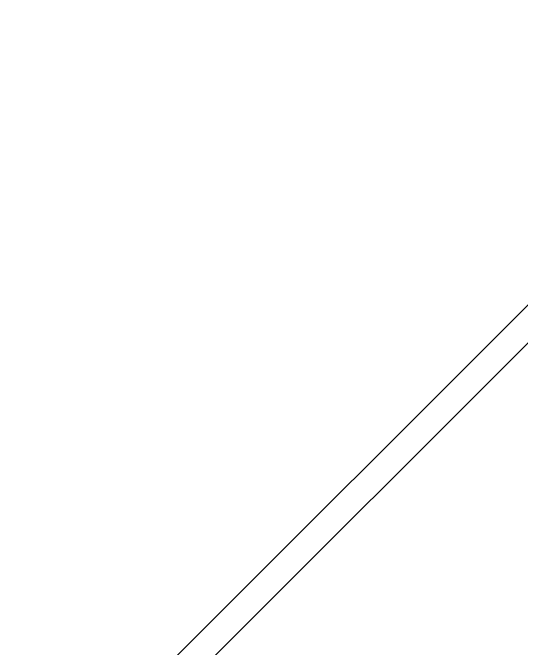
# Model space of a CAD drawing. Header units: inches. Extents: x -233729 to 737493, y -275239 to 196021.
# Drawn here: x 477594.5 to 477783, y 15717.9 to 15953.8 of the extents above; entities that cross this region are included whole.
import ezdxf

# ---------------------------------------------------------------- set-up
doc = ezdxf.new("R2010")
doc.units = ezdxf.units.IN
doc.header["$MEASUREMENT"] = 0
doc.layers.add('P_AX', color=7, linetype='Continuous')

# ---------------------------------------------------------------- blocks, each defined once
blk = doc.blocks.new('A$C48CB4C16')
at = {"layer": 'P_AX', "color": 6, "linetype": 'ByBlock', "lineweight": -2}
for p, q in [((4489.280940174242, 5301.317387177261, 710.6645883361932), (4276.760041648987, 5088.796488652124, 710.6645883361932)), ((4496.352007986163, 5294.24631936534, 710.6645883361932), (4283.831109460793, 5081.725420840204, 710.6645883361932))]:
    blk.add_line(p, q, dxfattribs=at)
at = {"layer": 'P_AX', "color": 6}
for radius in [4100.563866852364, 761.7891955324333]:
    blk.add_circle((4100.5638399116, 4905.530419049437, 710.6645883361932), radius, dxfattribs=at)

msp = doc.modelspace()

# ---------------------------------------------------------------- block references
at = {"color": 1, "rotation": 180.0000000029513}
msp.add_blockref('A$C48CB4C16', (482103.5383251106, 20961.31663733844, -710.6645883361924), dxfattribs=at)

doc.saveas('drawing.dxf')
